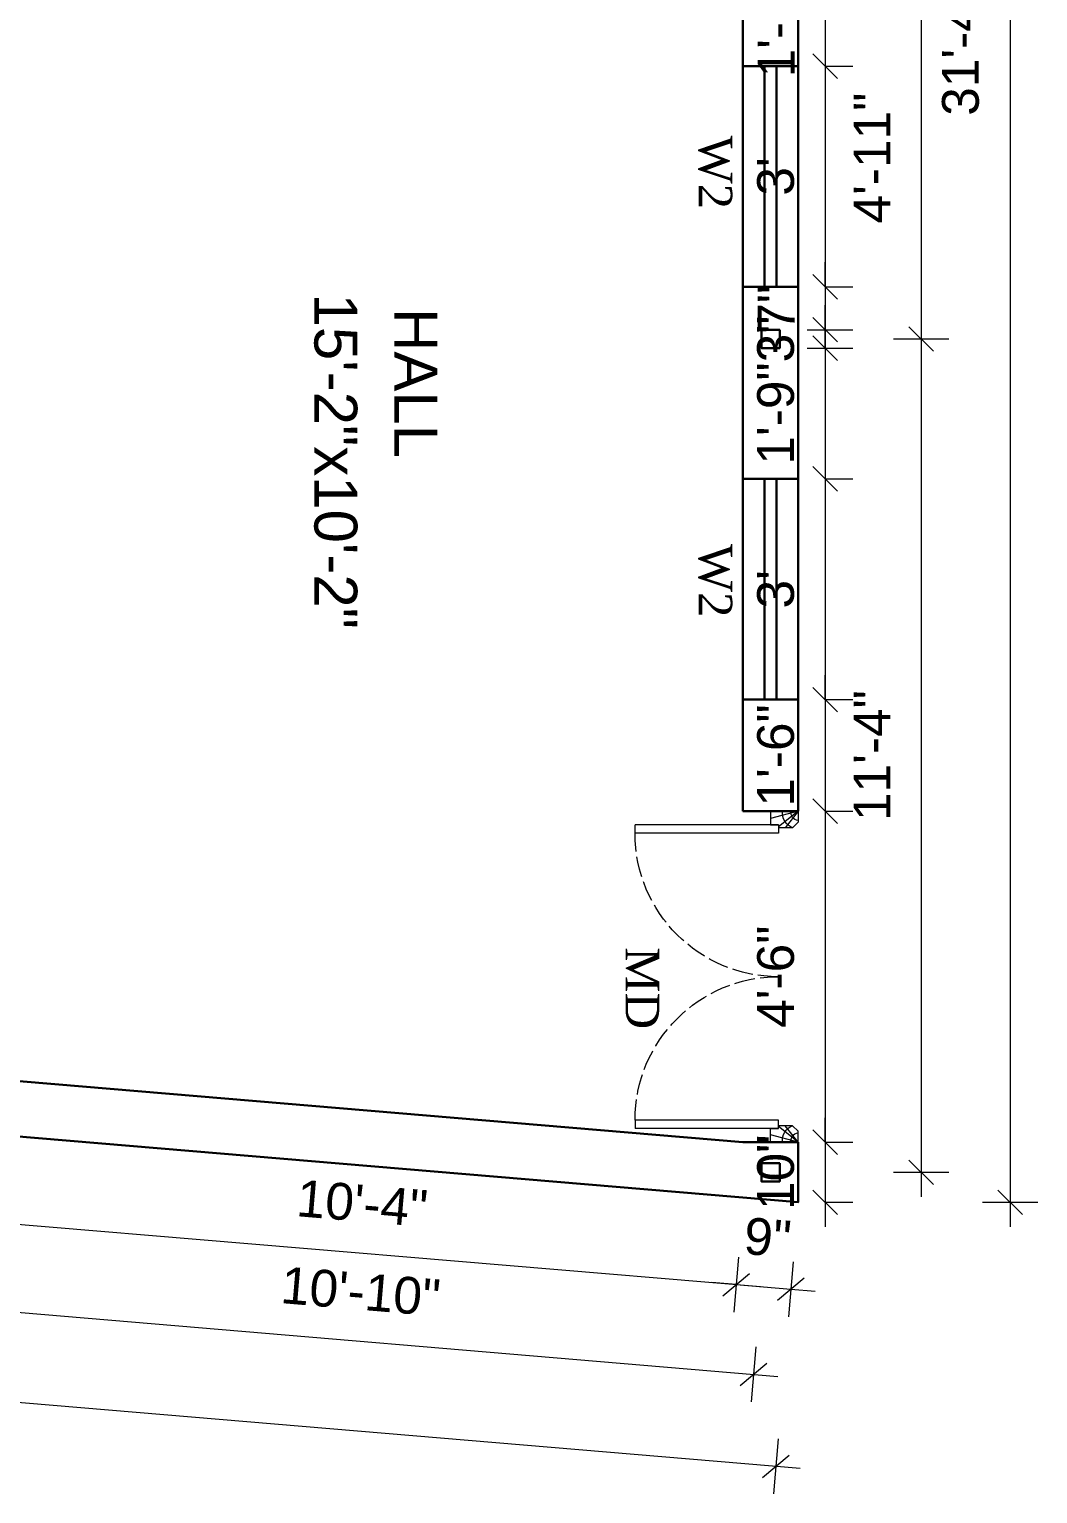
# Model space of a CAD drawing. Header units: inches. Extents: x 45643 to 78083, y -17830 to -3084.
# Drawn here: x 53156.5 to 53321, y -13986.8 to -13747.9 of the extents above; entities that cross this region are included whole.
import ezdxf

# ---------------------------------------------------------------- set-up
doc = ezdxf.new("R2010")
doc.units = ezdxf.units.IN
doc.header["$MEASUREMENT"] = 0
doc.linetypes.add('ACAD_ISO02W100', pattern=[15, 12, -3])
for name, color, linetype, lineweight in [('A_Title Text', 105, 'Continuous', 60), ('Dim - internal', 4, 'Continuous', 9), ('Door-window', 150, 'Continuous', 9), ('ELEVATION', 6, 'Continuous', 30), ('hatch', 30, 'Continuous', 5)]:
    doc.layers.add(name, color=color, linetype=linetype, lineweight=lineweight)
doc.layers.add('PDF_Text', color=7, linetype='Continuous')
doc.styles.add('Arial', font='arial.ttf')
doc.styles.add('PDF Arial', font='arial.ttf')
doc.styles.get("Standard").update_dxf_attribs({"font": 'times.ttf'})
doc.dimstyles.new('Sudeep', dxfattribs={"dimtxt": 6, "dimasz": 4, "dimexe": 4.5, "dimexo": 4.5, "dimgap": 5, "dimtad": 1, "dimdec": 0, "dimlunit": 4, "dimtxsty": 'Arial', "dimblk": 'OBLIQUE', "dimcen": 250, "dimdle": 4, "dimclrd": 86, "dimclre": 5, "dimclrt": 1, "dimadec": 0, "dimazin": 0, "dimtfac": 1, "dimtdec": 0, "dimtix": 1, "dimtmove": 1, "dimatfit": 3, "dimldrblk": 'OBLIQUE', "dimfxl": 4.5, "dimfxlon": 1, "dimfrac": 2, "dimlwd": 15, "dimlwe": 13, "dimarcsym": 0})

# ---------------------------------------------------------------- blocks, each defined once
blk = doc.blocks.new('A$C6FA92B9D')
at = {"layer": 'Door-window', "linetype": 'Continuous', "ltscale": 0.25}
for p, q in [((19.64, 48), (19.64, 46)), ((23.64, 48), (19.64, 48)), ((23.64, 48), (19.64, 48)), ((23.64, 48), (23.64, 46.4)), ((20.8, 46), (0, 46)), ((0, 44.8), (0, 46)), ((20.8, 44.8), (0, 44.8)), ((19.64, 46), (20.8, 46)), ((20.8, 46), (20.8, 45.6)), ((20.8, 46), (20.8, 44.8)), ((22.84, 45.6), (20.8, 45.6)), ((23.64, 46.4), (22.84, 45.6)), ((20.8, 3.2), (0, 3.2)), ((0, 3.2), (0, 2)), ((20.8, 2), (20.8, 3.2)), ((20.8, 2), (20.8, 2.4)), ((22.84, 2.4), (20.8, 2.4)), ((23.64, 1.6), (22.84, 2.4)), ((20.8, 2), (0, 2)), ((19.64, 2), (20.8, 2)), ((19.64, 0), (19.64, 2)), ((23.64, 0), (19.64, 0)), ((23.64, 0), (19.64, 0)), ((23.64, 0), (23.64, 1.6))]:
    blk.add_line(p, q, dxfattribs=at)
at = {"layer": 'Door-window', "linetype": 'ACAD_ISO02W100', "ltscale": 0.25}
for centre, start, end in [((20.8, 44.8), 180, 270), ((20.8, 3.2), 90, 180)]:
    blk.add_arc(centre, 20.8, start, end, dxfattribs=at)
at = {"layer": 'hatch', "color": 8}
for p, q in [((23.64, 48), (19.64, 46.92)), ((23.64, 48), (20.8, 45.74)), ((23.64, 48), (21.77, 45.6)), ((23.64, 0), (20.8, 2.26)), ((23.64, 0), (21.77, 2.4)), ((23.64, 0), (19.64, 1.08))]:
    blk.add_line(p, q, dxfattribs=at)
for centre, radius, start, end in [((23.7, 47.79), 2.35, 174.9175, 249.0128), ((23.74, 47.77), 1.13, 168.5136, 264.8628), ((23.7, 0.21), 2.35, 110.9872, 185.0825), ((23.74, 0.23), 1.13, 95.1372, 191.4864)]:
    blk.add_arc(centre, radius, start, end, dxfattribs=at)
blk = doc.blocks.new('_Oblique')
at = {"color": 0, "linetype": 'ByBlock', "lineweight": -2}
blk.add_line((-0.5, -0.5), (0.5, 0.5), dxfattribs=at)
blk = doc.blocks.new('*D1129')
at = {"layer": 'A_Title Text', "color": 86, "lineweight": 15, "transparency": 16777216}
blk.add_line((53316.47, -13559.49), (53316.47, -13943.25), dxfattribs=at)
at = {"layer": 'A_Title Text', "color": 5, "lineweight": 13, "transparency": 16777216}
for p, q in [((53311.97, -13563.49), (53320.97, -13563.49)), ((53311.97, -13939.25), (53320.97, -13939.25))]:
    blk.add_line(p, q, dxfattribs=at)
at = {"layer": 'Defpoints', "color": 0, "transparency": 16777216}
for p in [(53281.89, -13563.49), (53281.89, -13939.25), (53316.47, -13939.25)]:
    blk.add_point(p, dxfattribs=at)
at = {"layer": 'A_Title Text', "color": 86, "lineweight": 15, "transparency": 16777216, "xscale": 4, "yscale": 4, "zscale": 4}
for p, rotation in [((53316.47, -13563.49), 90), ((53316.47, -13939.25), 270)]:
    blk.add_blockref('_Oblique', p, dxfattribs=dict(at, rotation=rotation))
at = {"layer": 'A_Title Text', "color": 1, "transparency": 16777216, "insert": (53308.4, -13751.37), "char_height": 6, "attachment_point": 5, "rotation": 90, "style": 'Arial'}
blk.add_mtext('31\'-4"', dxfattribs=at)
blk = doc.blocks.new('*D1135')
at = {"layer": 'A_Title Text', "color": 86, "lineweight": 15, "transparency": 16777216}
for p, q in [((53286.31, -13740.94), (53286.31, -13736.94)), ((53286.31, -13740.94), (53286.31, -13753.94)), ((53286.31, -13753.94), (53286.31, -13757.94))]:
    blk.add_line(p, q, dxfattribs=at)
at = {"layer": 'A_Title Text', "color": 5, "lineweight": 13, "transparency": 16777216}
for p, q in [((53283.39, -13740.94), (53290.81, -13740.94)), ((53286.31, -13753.94), (53290.81, -13753.94))]:
    blk.add_line(p, q, dxfattribs=at)
at = {"layer": 'Defpoints', "color": 0, "transparency": 16777216}
for p in [(53278.89, -13740.94), (53281.89, -13753.94), (53286.31, -13753.94)]:
    blk.add_point(p, dxfattribs=at)
at = {"layer": 'A_Title Text', "color": 86, "lineweight": 15, "transparency": 16777216, "xscale": 4, "yscale": 4, "zscale": 4}
for p, rotation in [((53286.31, -13740.94), 270), ((53286.31, -13753.94), 90)]:
    blk.add_blockref('_Oblique', p, dxfattribs=dict(at, rotation=rotation))
at = {"layer": 'A_Title Text', "color": 1, "transparency": 16777216, "insert": (53278.3, -13747.44), "char_height": 6, "attachment_point": 5, "rotation": 90, "style": 'Arial'}
blk.add_mtext('1\'-1"', dxfattribs=at)
blk = doc.blocks.new('*D1136')
at = {"layer": 'A_Title Text', "color": 86, "lineweight": 15, "transparency": 16777216}
blk.add_line((53286.31, -13749.94), (53286.31, -13793.94), dxfattribs=at)
at = {"layer": 'A_Title Text', "color": 5, "lineweight": 13, "transparency": 16777216}
for p, q in [((53286.31, -13753.94), (53290.81, -13753.94)), ((53286.31, -13789.94), (53290.81, -13789.94))]:
    blk.add_line(p, q, dxfattribs=at)
at = {"layer": 'Defpoints', "color": 0, "transparency": 16777216}
for p in [(53281.89, -13753.94), (53281.89, -13789.94), (53286.31, -13789.94)]:
    blk.add_point(p, dxfattribs=at)
at = {"layer": 'A_Title Text', "color": 86, "lineweight": 15, "transparency": 16777216, "xscale": 4, "yscale": 4, "zscale": 4}
for p, rotation in [((53286.31, -13753.94), 90), ((53286.31, -13789.94), 270)]:
    blk.add_blockref('_Oblique', p, dxfattribs=dict(at, rotation=rotation))
at = {"layer": 'A_Title Text', "color": 1, "transparency": 16777216, "insert": (53278.25, -13771.94), "char_height": 6, "attachment_point": 5, "rotation": 90, "style": 'Arial'}
blk.add_mtext("3'", dxfattribs=at)
blk = doc.blocks.new('*D1137')
at = {"layer": 'A_Title Text', "color": 86, "lineweight": 15, "transparency": 16777216}
for p, q in [((53286.31, -13789.94), (53286.31, -13785.94)), ((53286.31, -13789.94), (53286.31, -13796.94)), ((53286.31, -13796.94), (53286.31, -13800.94))]:
    blk.add_line(p, q, dxfattribs=at)
at = {"layer": 'A_Title Text', "color": 5, "lineweight": 13, "transparency": 16777216}
for p, q in [((53286.31, -13789.94), (53290.81, -13789.94)), ((53283.39, -13796.94), (53290.81, -13796.94))]:
    blk.add_line(p, q, dxfattribs=at)
at = {"layer": 'Defpoints', "color": 0, "transparency": 16777216}
for p in [(53281.89, -13789.94), (53278.89, -13796.94), (53286.31, -13796.94)]:
    blk.add_point(p, dxfattribs=at)
at = {"layer": 'A_Title Text', "color": 86, "lineweight": 15, "transparency": 16777216, "xscale": 4, "yscale": 4, "zscale": 4}
for p, rotation in [((53286.31, -13789.94), 270), ((53286.31, -13796.94), 90)]:
    blk.add_blockref('_Oblique', p, dxfattribs=dict(at, rotation=rotation))
at = {"layer": 'A_Title Text', "color": 1, "transparency": 16777216, "insert": (53278.31, -13793.44), "char_height": 6, "attachment_point": 5, "rotation": 90, "style": 'Arial'}
blk.add_mtext('7"', dxfattribs=at)
blk = doc.blocks.new('*D1138')
at = {"layer": 'A_Title Text', "color": 86, "lineweight": 15, "transparency": 16777216}
for p, q in [((53286.31, -13796.94), (53286.31, -13792.94)), ((53286.31, -13796.94), (53286.31, -13799.94)), ((53286.31, -13799.94), (53286.31, -13803.94))]:
    blk.add_line(p, q, dxfattribs=at)
at = {"layer": 'A_Title Text', "color": 5, "lineweight": 13, "transparency": 16777216}
for p, q in [((53283.39, -13796.94), (53290.81, -13796.94)), ((53283.39, -13799.94), (53290.81, -13799.94))]:
    blk.add_line(p, q, dxfattribs=at)
at = {"layer": 'Defpoints', "color": 0, "transparency": 16777216}
for p in [(53278.89, -13796.94), (53278.89, -13799.94), (53286.31, -13799.94)]:
    blk.add_point(p, dxfattribs=at)
at = {"layer": 'A_Title Text', "color": 86, "lineweight": 15, "transparency": 16777216, "xscale": 4, "yscale": 4, "zscale": 4}
for p, rotation in [((53286.31, -13796.94), 270), ((53286.31, -13799.94), 90)]:
    blk.add_blockref('_Oblique', p, dxfattribs=dict(at, rotation=rotation))
at = {"layer": 'A_Title Text', "color": 1, "transparency": 16777216, "insert": (53278.25, -13798.44), "char_height": 6, "attachment_point": 5, "rotation": 90, "style": 'Arial'}
blk.add_mtext('3"', dxfattribs=at)
blk = doc.blocks.new('*D1139')
at = {"layer": 'A_Title Text', "color": 86, "lineweight": 15, "transparency": 16777216}
for p, q in [((53286.31, -13799.94), (53286.31, -13795.94)), ((53286.31, -13799.94), (53286.31, -13821.27)), ((53286.31, -13821.27), (53286.31, -13825.27))]:
    blk.add_line(p, q, dxfattribs=at)
at = {"layer": 'A_Title Text', "color": 5, "lineweight": 13, "transparency": 16777216}
for p, q in [((53283.39, -13799.94), (53290.81, -13799.94)), ((53286.31, -13821.27), (53290.81, -13821.27))]:
    blk.add_line(p, q, dxfattribs=at)
at = {"layer": 'Defpoints', "color": 0, "transparency": 16777216}
for p in [(53278.89, -13799.94), (53281.89, -13821.27), (53286.31, -13821.27)]:
    blk.add_point(p, dxfattribs=at)
at = {"layer": 'A_Title Text', "color": 86, "lineweight": 15, "transparency": 16777216, "xscale": 4, "yscale": 4, "zscale": 4}
for p, rotation in [((53286.31, -13799.94), 270), ((53286.31, -13821.27), 90)]:
    blk.add_blockref('_Oblique', p, dxfattribs=dict(at, rotation=rotation))
at = {"layer": 'A_Title Text', "color": 1, "transparency": 16777216, "insert": (53278.25, -13810.6), "char_height": 6, "attachment_point": 5, "rotation": 90, "style": 'Arial'}
blk.add_mtext('1\'-9"', dxfattribs=at)
blk = doc.blocks.new('*D1140')
at = {"layer": 'A_Title Text', "color": 86, "lineweight": 15, "transparency": 16777216}
blk.add_line((53286.31, -13817.27), (53286.31, -13861.27), dxfattribs=at)
at = {"layer": 'A_Title Text', "color": 5, "lineweight": 13, "transparency": 16777216}
for p, q in [((53286.31, -13821.27), (53290.81, -13821.27)), ((53286.31, -13857.27), (53290.81, -13857.27))]:
    blk.add_line(p, q, dxfattribs=at)
at = {"layer": 'Defpoints', "color": 0, "transparency": 16777216}
for p in [(53281.89, -13821.27), (53281.89, -13857.27), (53286.31, -13857.27)]:
    blk.add_point(p, dxfattribs=at)
at = {"layer": 'A_Title Text', "color": 86, "lineweight": 15, "transparency": 16777216, "xscale": 4, "yscale": 4, "zscale": 4}
for p, rotation in [((53286.31, -13821.27), 90), ((53286.31, -13857.27), 270)]:
    blk.add_blockref('_Oblique', p, dxfattribs=dict(at, rotation=rotation))
at = {"layer": 'A_Title Text', "color": 1, "transparency": 16777216, "insert": (53278.25, -13839.27), "char_height": 6, "attachment_point": 5, "rotation": 90, "style": 'Arial'}
blk.add_mtext("3'", dxfattribs=at)
blk = doc.blocks.new('*D1141')
at = {"layer": 'A_Title Text', "color": 86, "lineweight": 15, "transparency": 16777216}
for p, q in [((53286.31, -13857.27), (53286.31, -13853.27)), ((53286.31, -13857.27), (53286.31, -13875.46)), ((53286.31, -13875.46), (53286.31, -13879.46))]:
    blk.add_line(p, q, dxfattribs=at)
at = {"layer": 'A_Title Text', "color": 5, "lineweight": 13, "transparency": 16777216}
for p, q in [((53286.31, -13857.27), (53290.81, -13857.27)), ((53286.31, -13875.46), (53290.81, -13875.46))]:
    blk.add_line(p, q, dxfattribs=at)
at = {"layer": 'Defpoints', "color": 0, "transparency": 16777216}
for p in [(53281.89, -13857.27), (53281.89, -13875.46), (53286.31, -13875.46)]:
    blk.add_point(p, dxfattribs=at)
at = {"layer": 'A_Title Text', "color": 86, "lineweight": 15, "transparency": 16777216, "xscale": 4, "yscale": 4, "zscale": 4}
for p, rotation in [((53286.31, -13857.27), 270), ((53286.31, -13875.46), 90)]:
    blk.add_blockref('_Oblique', p, dxfattribs=dict(at, rotation=rotation))
at = {"layer": 'A_Title Text', "color": 1, "transparency": 16777216, "insert": (53278.25, -13866.37), "char_height": 6, "attachment_point": 5, "rotation": 90, "style": 'Arial'}
blk.add_mtext('1\'-6"', dxfattribs=at)
blk = doc.blocks.new('*D1142')
at = {"layer": 'A_Title Text', "color": 86, "lineweight": 15, "transparency": 16777216}
blk.add_line((53286.31, -13871.46), (53286.31, -13933.46), dxfattribs=at)
at = {"layer": 'A_Title Text', "color": 5, "lineweight": 13, "transparency": 16777216}
for p, q in [((53286.31, -13875.46), (53290.81, -13875.46)), ((53286.31, -13929.46), (53290.81, -13929.46))]:
    blk.add_line(p, q, dxfattribs=at)
at = {"layer": 'Defpoints', "color": 0, "transparency": 16777216}
for p in [(53281.89, -13875.46), (53281.89, -13929.46), (53286.31, -13929.46)]:
    blk.add_point(p, dxfattribs=at)
at = {"layer": 'A_Title Text', "color": 86, "lineweight": 15, "transparency": 16777216, "xscale": 4, "yscale": 4, "zscale": 4}
for p, rotation in [((53286.31, -13875.46), 90), ((53286.31, -13929.46), 270)]:
    blk.add_blockref('_Oblique', p, dxfattribs=dict(at, rotation=rotation))
at = {"layer": 'A_Title Text', "color": 1, "transparency": 16777216, "insert": (53278.25, -13902.46), "char_height": 6, "attachment_point": 5, "rotation": 90, "style": 'Arial'}
blk.add_mtext('4\'-6"', dxfattribs=at)
blk = doc.blocks.new('*D1143')
at = {"layer": 'A_Title Text', "color": 86, "lineweight": 15, "transparency": 16777216}
for p, q in [((53286.31, -13929.46), (53286.31, -13925.46)), ((53286.31, -13929.46), (53286.31, -13939.25)), ((53286.31, -13939.25), (53286.31, -13943.25))]:
    blk.add_line(p, q, dxfattribs=at)
at = {"layer": 'A_Title Text', "color": 5, "lineweight": 13, "transparency": 16777216}
for p, q in [((53286.31, -13929.46), (53290.81, -13929.46)), ((53286.31, -13939.25), (53290.81, -13939.25))]:
    blk.add_line(p, q, dxfattribs=at)
at = {"layer": 'Defpoints', "color": 0, "transparency": 16777216}
for p in [(53281.89, -13929.46), (53281.89, -13939.25), (53286.31, -13939.25)]:
    blk.add_point(p, dxfattribs=at)
at = {"layer": 'A_Title Text', "color": 86, "lineweight": 15, "transparency": 16777216, "xscale": 4, "yscale": 4, "zscale": 4}
for p, rotation in [((53286.31, -13929.46), 270), ((53286.31, -13939.25), 90)]:
    blk.add_blockref('_Oblique', p, dxfattribs=dict(at, rotation=rotation))
at = {"layer": 'A_Title Text', "color": 1, "transparency": 16777216, "insert": (53278.25, -13934.36), "char_height": 6, "attachment_point": 5, "rotation": 90, "style": 'Arial'}
blk.add_mtext('10"', dxfattribs=at)
blk = doc.blocks.new('*D1145')
at = {"layer": 'A_Title Text', "color": 86, "lineweight": 15, "transparency": 16777216}
blk.add_line((53301.96, -13735.44), (53301.96, -13802.44), dxfattribs=at)
at = {"layer": 'A_Title Text', "color": 5, "lineweight": 13, "transparency": 16777216}
for p, q in [((53297.46, -13739.44), (53306.46, -13739.44)), ((53297.46, -13798.44), (53306.46, -13798.44))]:
    blk.add_line(p, q, dxfattribs=at)
at = {"layer": 'Defpoints', "color": 0, "transparency": 16777216}
for p in [(53277.39, -13739.44), (53277.39, -13798.44), (53301.96, -13798.44)]:
    blk.add_point(p, dxfattribs=at)
at = {"layer": 'A_Title Text', "color": 86, "lineweight": 15, "transparency": 16777216, "xscale": 4, "yscale": 4, "zscale": 4}
for p, rotation in [((53301.96, -13739.44), 90), ((53301.96, -13798.44), 270)]:
    blk.add_blockref('_Oblique', p, dxfattribs=dict(at, rotation=rotation))
at = {"layer": 'A_Title Text', "color": 1, "transparency": 16777216, "insert": (53293.94, -13768.94), "char_height": 6, "attachment_point": 5, "rotation": 90, "style": 'Arial'}
blk.add_mtext('4\'-11"', dxfattribs=at)
blk = doc.blocks.new('*D1146')
at = {"layer": 'A_Title Text', "color": 86, "lineweight": 15, "transparency": 16777216}
blk.add_line((53301.96, -13794.44), (53301.96, -13938.36), dxfattribs=at)
at = {"layer": 'A_Title Text', "color": 5, "lineweight": 13, "transparency": 16777216}
for p, q in [((53297.46, -13798.44), (53306.46, -13798.44)), ((53297.46, -13934.36), (53306.46, -13934.36))]:
    blk.add_line(p, q, dxfattribs=at)
at = {"layer": 'Defpoints', "color": 0, "transparency": 16777216}
for p in [(53277.39, -13798.44), (53277.39, -13934.36), (53301.96, -13934.36)]:
    blk.add_point(p, dxfattribs=at)
at = {"layer": 'A_Title Text', "color": 86, "lineweight": 15, "transparency": 16777216, "xscale": 4, "yscale": 4, "zscale": 4}
for p, rotation in [((53301.96, -13798.44), 90), ((53301.96, -13934.36), 270)]:
    blk.add_blockref('_Oblique', p, dxfattribs=dict(at, rotation=rotation))
at = {"layer": 'A_Title Text', "color": 1, "transparency": 16777216, "insert": (53293.94, -13866.4), "char_height": 6, "attachment_point": 5, "rotation": 90, "style": 'Arial'}
blk.add_mtext('11\'-4"', dxfattribs=at)
blk = doc.blocks.new('*D1168')
at = {"layer": 'A_Title Text', "color": 5, "lineweight": 13, "transparency": 16777216}
for p, q in [((53148.82, -13937.8), (53148.06, -13946.77)), ((53272.17, -13948.19), (53271.41, -13957.16))]:
    blk.add_line(p, q, dxfattribs=at)
at = {"layer": 'A_Title Text', "color": 86, "lineweight": 15, "transparency": 16777216}
blk.add_line((53144.45, -13941.95), (53275.77, -13953.01), dxfattribs=at)
at = {"layer": 'Defpoints', "color": 0, "transparency": 16777216}
for p in [(53150.39, -13919.14), (53273.74, -13929.46), (53271.79, -13952.68)]:
    blk.add_point(p, dxfattribs=at)
at = {"layer": 'A_Title Text', "color": 86, "lineweight": 15, "transparency": 16777216, "xscale": 4, "yscale": 4, "zscale": 4}
for p, rotation in [((53148.44, -13942.29), 175.1847222640606), ((53271.79, -13952.68), 355.1847222640606)]:
    blk.add_blockref('_Oblique', p, dxfattribs=dict(at, rotation=rotation))
at = {"layer": 'A_Title Text', "color": 1, "transparency": 16777216, "insert": (53210.79, -13939.45), "char_height": 6, "attachment_point": 5, "rotation": 355.1847, "style": 'Arial'}
blk.add_mtext('10\'-4"', dxfattribs=at)
blk = doc.blocks.new('*D1128')
at = {"layer": 'A_Title Text', "color": 5, "lineweight": 13, "transparency": 16777216}
for p, q in [((53272.17, -13948.19), (53271.41, -13957.16)), ((53281.07, -13948.94), (53280.32, -13957.91))]:
    blk.add_line(p, q, dxfattribs=at)
at = {"layer": 'A_Title Text', "color": 86, "lineweight": 15, "transparency": 16777216}
for p, q in [((53271.79, -13952.68), (53267.8, -13952.34)), ((53271.79, -13952.68), (53280.69, -13953.43)), ((53280.69, -13953.43), (53284.68, -13953.76))]:
    blk.add_line(p, q, dxfattribs=at)
at = {"layer": 'Defpoints', "color": 0, "transparency": 16777216}
for p in [(53273.74, -13929.46), (53281.89, -13939.25), (53280.69, -13953.43)]:
    blk.add_point(p, dxfattribs=at)
at = {"layer": 'A_Title Text', "color": 86, "lineweight": 15, "transparency": 16777216, "xscale": 4, "yscale": 4, "zscale": 4}
for p, rotation in [((53271.79, -13952.68), 355.1847222640606), ((53280.69, -13953.43), 175.1847222640606)]:
    blk.add_blockref('_Oblique', p, dxfattribs=dict(at, rotation=rotation))
at = {"layer": 'A_Title Text', "color": 1, "transparency": 16777216, "insert": (53276.92, -13945.02), "char_height": 6, "attachment_point": 5, "rotation": 355.1847, "style": 'Arial'}
blk.add_mtext('9"', dxfattribs=at)
blk = doc.blocks.new('*D1172')
at = {"layer": 'A_Title Text', "color": 5, "lineweight": 13, "transparency": 16777216}
for p, q in [((53145.49, -13951.92), (53144.73, -13960.89)), ((53274.99, -13962.83), (53274.23, -13971.8))]:
    blk.add_line(p, q, dxfattribs=at)
at = {"layer": 'A_Title Text', "color": 86, "lineweight": 15, "transparency": 16777216}
blk.add_line((53141.12, -13956.07), (53278.6, -13967.65), dxfattribs=at)
at = {"layer": 'Defpoints', "color": 0, "transparency": 16777216}
for p in [(53147.89, -13923.45), (53277.39, -13934.36), (53274.61, -13967.31)]:
    blk.add_point(p, dxfattribs=at)
at = {"layer": 'A_Title Text', "color": 86, "lineweight": 15, "transparency": 16777216, "xscale": 4, "yscale": 4, "zscale": 4}
for p, rotation in [((53145.11, -13956.4), 175.1847222640606), ((53274.61, -13967.31), 355.1847222640606)]:
    blk.add_blockref('_Oblique', p, dxfattribs=dict(at, rotation=rotation))
at = {"layer": 'A_Title Text', "color": 1, "transparency": 16777216, "insert": (53210.54, -13953.82), "char_height": 6, "attachment_point": 5, "rotation": 355.1847, "style": 'Arial'}
blk.add_mtext('10\'-10"', dxfattribs=at)
blk = doc.blocks.new('*D1173')
at = {"layer": 'A_Title Text', "color": 5, "lineweight": 13, "transparency": 16777216}
for p, q in [((53001.12, -13954.44), (53000.37, -13963.41)), ((53278.64, -13977.82), (53277.88, -13986.78))]:
    blk.add_line(p, q, dxfattribs=at)
at = {"layer": 'A_Title Text', "color": 86, "lineweight": 15, "transparency": 16777216}
blk.add_line((52996.76, -13958.59), (53282.25, -13982.64), dxfattribs=at)
at = {"layer": 'Defpoints', "color": 0, "transparency": 16777216}
for p in [(53004.37, -13915.87), (53281.89, -13939.25), (53278.26, -13982.3)]:
    blk.add_point(p, dxfattribs=at)
at = {"layer": 'A_Title Text', "color": 86, "lineweight": 15, "transparency": 16777216, "xscale": 4, "yscale": 4, "zscale": 4}
for p, rotation in [((53000.74, -13958.92), 175.1847222638995), ((53278.26, -13982.3), 355.1847222638995)]:
    blk.add_blockref('_Oblique', p, dxfattribs=dict(at, rotation=rotation))
at = {"layer": 'A_Title Text', "color": 1, "transparency": 16777216, "insert": (53140.18, -13962.57), "char_height": 6, "attachment_point": 5, "rotation": 355.1847, "style": 'Arial'}
blk.add_mtext('23\'-3"', dxfattribs=at)

msp = doc.modelspace()

# ---------------------------------------------------------------- linework, layer by layer
at = {"layer": 'ELEVATION'}
for p, q in [((53272.89, -13875.46), (53272.89, -13741.94)), ((53281.89, -13753.94), (53272.89, -13753.94)), ((53276.39, -13753.94), (53276.39, -13789.94)), ((53278.39, -13753.94), (53278.39, -13789.94)), ((53281.89, -13789.94), (53272.89, -13789.94)), ((53281.89, -13821.27), (53272.89, -13821.27)), ((53276.39, -13821.27), (53276.39, -13857.27)), ((53278.39, -13821.27), (53278.39, -13857.27)), ((53281.89, -13857.27), (53272.89, -13857.27)), ((53272.89, -13875.46), (53281.89, -13875.46)), ((53150.39, -13919.14), (53272.89, -13929.46)), ((53272.89, -13929.46), (53281.89, -13929.46))]:
    msp.add_line(p, q, dxfattribs=at)
for points in [[(53281.89, -13875.46), (53281.89, -13563.49), (53004.37, -13605.98), (53004.37, -13871.6)], [(53004.37, -13907.6), (53004.37, -13915.87), (53281.89, -13939.25), (53281.89, -13929.46)]]:
    msp.add_lwpolyline(points, dxfattribs=at)
for points in [[(53278.89, -13796.94), (53278.89, -13799.94), (53275.89, -13799.94), (53275.89, -13796.94)], [(53278.89, -13932.86), (53278.89, -13935.86), (53275.89, -13935.86), (53275.89, -13932.86)]]:
    msp.add_lwpolyline(points, close=True, dxfattribs=at)

# ---------------------------------------------------------------- block references
at = {"layer": 'Dim - internal', "xscale": -1.124999999999111, "yscale": 1.124999999999111, "zscale": 1.124999999999111, "rotation": 180}
msp.add_blockref('A$C6FA92B9D', (53255.29, -13875.46), dxfattribs=at)

# ---------------------------------------------------------------- texts
at = {"width": 1396.073, "attachment_point": 1, "rotation": 270}
for s, insert, char_height in [('W2', (53271.15, -13765.29), 5.487), ('W2', (53271.15, -13831.9), 5.487), ('{\\fTimes New Roman|b0|i0|c0|p18;MD}', (53259.25, -13897.66), 5.4869)]:
    msp.add_mtext(s, dxfattribs=dict(at, insert=insert, char_height=char_height))
at = {"layer": 'PDF_Text', "char_height": 7, "attachment_point": 7, "rotation": 270, "style": 'PDF Arial'}
for s, insert in [('15\'-2"x10\'-2"', (53202.89, -13791.04)), ('HALL', (53216.03, -13793.41))]:
    msp.add_mtext(s, dxfattribs=dict(at, insert=insert))

# ---------------------------------------------------------------- dimensions: what is measured, and where the dimension line sits
at = {"layer": 'A_Title Text'}
for base, p1, p2, angle, picture, middle in [((53316.47, -13939.25), (53281.89, -13563.49), (53281.89, -13939.25), 270, '*D1129', (53308.4, -13751.37)), ((53301.96, -13798.44), (53277.39, -13739.44), (53277.39, -13798.44), 270, '*D1145', (53293.94, -13768.94)), ((53286.31, -13753.94), (53278.89, -13740.94), (53281.89, -13753.94), 270, '*D1135', (53278.3, -13747.44)), ((53286.31, -13789.94), (53281.89, -13753.94), (53281.89, -13789.94), 270, '*D1136', (53278.25, -13771.94)), ((53286.31, -13796.94), (53281.89, -13789.94), (53278.89, -13796.94), 270, '*D1137', (53278.31, -13793.44)), ((53286.31, -13799.94), (53278.89, -13796.94), (53278.89, -13799.94), 270, '*D1138', (53278.25, -13798.44)), ((53301.96, -13934.36), (53277.39, -13798.44), (53277.39, -13934.36), 270, '*D1146', (53293.94, -13866.4)), ((53286.31, -13821.27), (53278.89, -13799.94), (53281.89, -13821.27), 270, '*D1139', (53278.25, -13810.6)), ((53286.31, -13857.27), (53281.89, -13821.27), (53281.89, -13857.27), 270, '*D1140', (53278.25, -13839.27)), ((53286.31, -13875.46), (53281.89, -13857.27), (53281.89, -13875.46), 270, '*D1141', (53278.25, -13866.37)), ((53286.31, -13929.46), (53281.89, -13875.46), (53281.89, -13929.46), 270, '*D1142', (53278.25, -13902.46)), ((53271.79, -13952.68), (53150.39, -13919.14), (53273.74, -13929.46), 175.1847, '*D1168', (53210.79, -13939.45)), ((53274.61, -13967.31), (53147.89, -13923.45), (53277.39, -13934.36), 175.1847, '*D1172', (53210.54, -13953.82)), ((53286.31, -13939.25), (53281.89, -13929.46), (53281.89, -13939.25), 270, '*D1143', (53278.25, -13934.36)), ((53280.69, -13953.43), (53273.74, -13929.46), (53281.89, -13939.25), 175.1847, '*D1128', (53276.92, -13945.02))]:
    dim = msp.add_linear_dim(base=base, p1=p1, p2=p2, angle=angle, dimstyle='Sudeep', dxfattribs=at)
    dim.commit()
    dim.dimension.update_dxf_attribs({"geometry": picture, "text_midpoint": middle})
dim = msp.add_aligned_dim(p1=(53004.37, -13915.87), p2=(53281.89, -13939.25), distance=-43.2, dimstyle='Sudeep', dxfattribs=at)
dim.commit()
dim.dimension.update_dxf_attribs({"geometry": '*D1173', "text_midpoint": (53140.18, -13962.57)})

doc.saveas('drawing.dxf')
